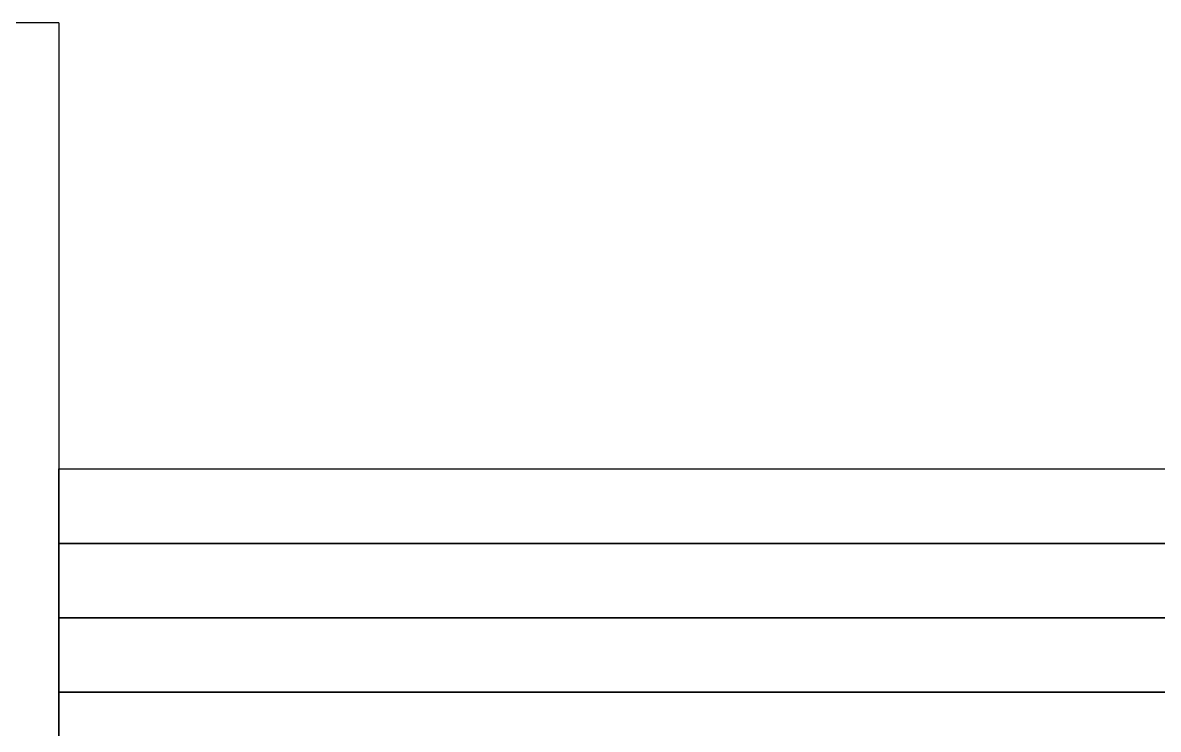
# Model space of a CAD drawing. Extents: x -19 to 297, y 0 to 420.
# Drawn here: x 158.17 to 165.81, y 218.52 to 223.27 of the extents above; entities that cross this region are included whole.
import ezdxf

# ---------------------------------------------------------------- set-up
doc = ezdxf.new("R2010")
doc.units = 0
doc.header["$MEASUREMENT"] = 0
doc.linetypes.add('K5LT_BASIC', pattern=[0])
doc.layers.add('Системный слой', color=7, linetype='Continuous')

# ---------------------------------------------------------------- blocks, each defined once
blk = doc.blocks.new('*U')
at = {"layer": 'Системный слой', "color": 5, "linetype": 'K5LT_BASIC'}
for p, q in [((158.4166, 219.7684), (158.4166, 220.2684)), ((158.4166, 220.2684), (168.4166, 220.2684)), ((158.4166, 219.2684), (158.4166, 219.7684)), ((158.4166, 219.7684), (168.4166, 219.7684)), ((168.4166, 219.7684), (158.4166, 219.7684)), ((158.4166, 218.7684), (158.4166, 219.2684)), ((158.4166, 219.2684), (168.4166, 219.2684)), ((168.4166, 219.2684), (158.4166, 219.2684)), ((158.4166, 218.2684), (158.4166, 218.7684)), ((158.4166, 218.7684), (168.4166, 218.7684)), ((168.4166, 218.7684), (158.4166, 218.7684))]:
    blk.add_line(p, q, dxfattribs=at)

msp = doc.modelspace()

# ---------------------------------------------------------------- linework, layer by layer
at = {"layer": 'Системный слой', "color": 5, "linetype": 'K5LT_BASIC'}
for p, q in [((158.4166, 223.2684), (156.4165, 223.2684)), ((158.4166, 223.2684), (158.4166, 216.2684)), ((158.4166, 213.7684), (158.4166, 220.2684))]:
    msp.add_line(p, q, dxfattribs=at)

# ---------------------------------------------------------------- block references
at = {"layer": 'Системный слой'}
msp.add_blockref('*U', (0, 0), dxfattribs=at)
msp.add_blockref('*U', (0, 0), dxfattribs=at)
msp.add_blockref('*U', (0, 0), dxfattribs=at)
msp.add_blockref('*U', (0, 0), dxfattribs=at)
msp.add_blockref('*U', (0, 0), dxfattribs=at)
msp.add_blockref('*U', (0, 0), dxfattribs=at)
msp.add_blockref('*U', (0, 0), dxfattribs=at)
msp.add_blockref('*U', (0, 0), dxfattribs=at)
msp.add_blockref('*U', (0, 0), dxfattribs=at)
msp.add_blockref('*U', (0, 0), dxfattribs=at)
msp.add_blockref('*U', (0, 0), dxfattribs=at)
msp.add_blockref('*U', (0, 0), dxfattribs=at)
msp.add_blockref('*U', (0, 0), dxfattribs=at)
msp.add_blockref('*U', (0, 0), dxfattribs=at)
msp.add_blockref('*U', (0, 0), dxfattribs=at)
msp.add_blockref('*U', (0, 0), dxfattribs=at)
msp.add_blockref('*U', (0, 0), dxfattribs=at)
msp.add_blockref('*U', (0, 0), dxfattribs=at)
msp.add_blockref('*U', (0, 0), dxfattribs=at)
msp.add_blockref('*U', (0, 0), dxfattribs=at)
msp.add_blockref('*U', (0, 0), dxfattribs=at)
msp.add_blockref('*U', (0, 0), dxfattribs=at)
msp.add_blockref('*U', (0, 0), dxfattribs=at)
msp.add_blockref('*U', (0, 0), dxfattribs=at)
msp.add_blockref('*U', (0, 0), dxfattribs=at)
msp.add_blockref('*U', (0, 0), dxfattribs=at)
msp.add_blockref('*U', (0, 0), dxfattribs=at)
msp.add_blockref('*U', (0, 0), dxfattribs=at)
msp.add_blockref('*U', (0, 0), dxfattribs=at)
msp.add_blockref('*U', (0, 0), dxfattribs=at)
msp.add_blockref('*U', (0, 0), dxfattribs=at)
msp.add_blockref('*U', (0, 0), dxfattribs=at)
msp.add_blockref('*U', (0, 0), dxfattribs=at)
msp.add_blockref('*U', (0, 0), dxfattribs=at)
msp.add_blockref('*U', (0, 0), dxfattribs=at)
msp.add_blockref('*U', (0, 0), dxfattribs=at)
msp.add_blockref('*U', (0, 0), dxfattribs=at)
msp.add_blockref('*U', (0, 0), dxfattribs=at)
msp.add_blockref('*U', (0, 0), dxfattribs=at)
msp.add_blockref('*U', (0, 0), dxfattribs=at)
msp.add_blockref('*U', (0, 0), dxfattribs=at)
msp.add_blockref('*U', (0, 0), dxfattribs=at)
msp.add_blockref('*U', (0, 0), dxfattribs=at)
msp.add_blockref('*U', (0, 0), dxfattribs=at)
msp.add_blockref('*U', (0, 0), dxfattribs=at)
msp.add_blockref('*U', (0, 0), dxfattribs=at)
msp.add_blockref('*U', (0, 0), dxfattribs=at)
msp.add_blockref('*U', (0, 0), dxfattribs=at)
msp.add_blockref('*U', (0, 0), dxfattribs=at)
msp.add_blockref('*U', (0, 0), dxfattribs=at)
msp.add_blockref('*U', (0, 0), dxfattribs=at)
msp.add_blockref('*U', (0, 0), dxfattribs=at)
msp.add_blockref('*U', (0, 0), dxfattribs=at)
msp.add_blockref('*U', (0, 0), dxfattribs=at)
msp.add_blockref('*U', (0, 0), dxfattribs=at)
msp.add_blockref('*U', (0, 0), dxfattribs=at)
msp.add_blockref('*U', (0, 0), dxfattribs=at)
msp.add_blockref('*U', (0, 0), dxfattribs=at)
msp.add_blockref('*U', (0, 0), dxfattribs=at)
msp.add_blockref('*U', (0, 0), dxfattribs=at)
msp.add_blockref('*U', (0, 0), dxfattribs=at)
msp.add_blockref('*U', (0, 0), dxfattribs=at)
msp.add_blockref('*U', (0, 0), dxfattribs=at)
msp.add_blockref('*U', (0, 0), dxfattribs=at)
msp.add_blockref('*U', (0, 0), dxfattribs=at)
msp.add_blockref('*U', (0, 0), dxfattribs=at)
msp.add_blockref('*U', (0, 0), dxfattribs=at)
msp.add_blockref('*U', (0, 0), dxfattribs=at)
msp.add_blockref('*U', (0, 0), dxfattribs=at)
msp.add_blockref('*U', (0, 0), dxfattribs=at)
msp.add_blockref('*U', (0, 0), dxfattribs=at)
msp.add_blockref('*U', (0, 0), dxfattribs=at)
msp.add_blockref('*U', (0, 0), dxfattribs=at)
msp.add_blockref('*U', (0, 0), dxfattribs=at)
msp.add_blockref('*U', (0, 0), dxfattribs=at)
msp.add_blockref('*U', (0, 0), dxfattribs=at)
msp.add_blockref('*U', (0, 0), dxfattribs=at)
msp.add_blockref('*U', (0, 0), dxfattribs=at)
msp.add_blockref('*U', (0, 0), dxfattribs=at)
msp.add_blockref('*U', (0, 0), dxfattribs=at)
msp.add_blockref('*U', (0, 0), dxfattribs=at)
msp.add_blockref('*U', (0, 0), dxfattribs=at)
msp.add_blockref('*U', (0, 0), dxfattribs=at)
msp.add_blockref('*U', (0, 0), dxfattribs=at)
msp.add_blockref('*U', (0, 0), dxfattribs=at)
msp.add_blockref('*U', (0, 0), dxfattribs=at)
msp.add_blockref('*U', (0, 0), dxfattribs=at)
msp.add_blockref('*U', (0, 0), dxfattribs=at)
msp.add_blockref('*U', (0, 0), dxfattribs=at)
msp.add_blockref('*U', (0, 0), dxfattribs=at)
msp.add_blockref('*U', (0, 0), dxfattribs=at)
msp.add_blockref('*U', (0, 0), dxfattribs=at)
msp.add_blockref('*U', (0, 0), dxfattribs=at)
msp.add_blockref('*U', (0, 0), dxfattribs=at)
msp.add_blockref('*U', (0, 0), dxfattribs=at)
msp.add_blockref('*U', (0, 0), dxfattribs=at)
msp.add_blockref('*U', (0, 0), dxfattribs=at)
msp.add_blockref('*U', (0, 0), dxfattribs=at)
msp.add_blockref('*U', (0, 0), dxfattribs=at)
msp.add_blockref('*U', (0, 0), dxfattribs=at)
msp.add_blockref('*U', (0, 0), dxfattribs=at)
msp.add_blockref('*U', (0, 0), dxfattribs=at)
msp.add_blockref('*U', (0, 0), dxfattribs=at)
msp.add_blockref('*U', (0, 0), dxfattribs=at)
msp.add_blockref('*U', (0, 0), dxfattribs=at)
msp.add_blockref('*U', (0, 0), dxfattribs=at)
msp.add_blockref('*U', (0, 0), dxfattribs=at)
msp.add_blockref('*U', (0, 0), dxfattribs=at)
msp.add_blockref('*U', (0, 0), dxfattribs=at)
msp.add_blockref('*U', (0, 0), dxfattribs=at)
msp.add_blockref('*U', (0, 0), dxfattribs=at)
msp.add_blockref('*U', (0, 0), dxfattribs=at)
msp.add_blockref('*U', (0, 0), dxfattribs=at)
msp.add_blockref('*U', (0, 0), dxfattribs=at)
msp.add_blockref('*U', (0, 0), dxfattribs=at)
msp.add_blockref('*U', (0, 0), dxfattribs=at)
msp.add_blockref('*U', (0, 0), dxfattribs=at)
msp.add_blockref('*U', (0, 0), dxfattribs=at)
msp.add_blockref('*U', (0, 0), dxfattribs=at)
msp.add_blockref('*U', (0, 0), dxfattribs=at)
msp.add_blockref('*U', (0, 0), dxfattribs=at)
msp.add_blockref('*U', (0, 0), dxfattribs=at)
msp.add_blockref('*U', (0, 0), dxfattribs=at)
msp.add_blockref('*U', (0, 0), dxfattribs=at)
msp.add_blockref('*U', (0, 0), dxfattribs=at)
msp.add_blockref('*U', (0, 0), dxfattribs=at)
msp.add_blockref('*U', (0, 0), dxfattribs=at)
msp.add_blockref('*U', (0, 0), dxfattribs=at)
msp.add_blockref('*U', (0, 0), dxfattribs=at)
msp.add_blockref('*U', (0, 0), dxfattribs=at)
msp.add_blockref('*U', (0, 0), dxfattribs=at)
msp.add_blockref('*U', (0, 0), dxfattribs=at)
msp.add_blockref('*U', (0, 0), dxfattribs=at)
msp.add_blockref('*U', (0, 0), dxfattribs=at)
msp.add_blockref('*U', (0, 0), dxfattribs=at)
msp.add_blockref('*U', (0, 0), dxfattribs=at)
msp.add_blockref('*U', (0, 0), dxfattribs=at)
msp.add_blockref('*U', (0, 0), dxfattribs=at)
msp.add_blockref('*U', (0, 0), dxfattribs=at)
msp.add_blockref('*U', (0, 0), dxfattribs=at)
msp.add_blockref('*U', (0, 0), dxfattribs=at)
msp.add_blockref('*U', (0, 0), dxfattribs=at)
msp.add_blockref('*U', (0, 0), dxfattribs=at)
msp.add_blockref('*U', (0, 0), dxfattribs=at)
msp.add_blockref('*U', (0, 0), dxfattribs=at)
msp.add_blockref('*U', (0, 0), dxfattribs=at)
msp.add_blockref('*U', (0, 0), dxfattribs=at)
msp.add_blockref('*U', (0, 0), dxfattribs=at)
msp.add_blockref('*U', (0, 0), dxfattribs=at)
msp.add_blockref('*U', (0, 0), dxfattribs=at)
msp.add_blockref('*U', (0, 0), dxfattribs=at)
msp.add_blockref('*U', (0, 0), dxfattribs=at)
msp.add_blockref('*U', (0, 0), dxfattribs=at)
msp.add_blockref('*U', (0, 0), dxfattribs=at)
msp.add_blockref('*U', (0, 0), dxfattribs=at)
msp.add_blockref('*U', (0, 0), dxfattribs=at)
msp.add_blockref('*U', (0, 0), dxfattribs=at)
msp.add_blockref('*U', (0, 0), dxfattribs=at)
msp.add_blockref('*U', (0, 0), dxfattribs=at)
msp.add_blockref('*U', (0, 0), dxfattribs=at)
msp.add_blockref('*U', (0, 0), dxfattribs=at)
msp.add_blockref('*U', (0, 0), dxfattribs=at)
msp.add_blockref('*U', (0, 0), dxfattribs=at)
msp.add_blockref('*U', (0, 0), dxfattribs=at)
msp.add_blockref('*U', (0, 0), dxfattribs=at)
msp.add_blockref('*U', (0, 0), dxfattribs=at)
msp.add_blockref('*U', (0, 0), dxfattribs=at)
msp.add_blockref('*U', (0, 0), dxfattribs=at)
msp.add_blockref('*U', (0, 0), dxfattribs=at)
msp.add_blockref('*U', (0, 0), dxfattribs=at)
msp.add_blockref('*U', (0, 0), dxfattribs=at)
msp.add_blockref('*U', (0, 0), dxfattribs=at)
msp.add_blockref('*U', (0, 0), dxfattribs=at)
msp.add_blockref('*U', (0, 0), dxfattribs=at)
msp.add_blockref('*U', (0, 0), dxfattribs=at)
msp.add_blockref('*U', (0, 0), dxfattribs=at)
msp.add_blockref('*U', (0, 0), dxfattribs=at)
msp.add_blockref('*U', (0, 0), dxfattribs=at)
msp.add_blockref('*U', (0, 0), dxfattribs=at)
msp.add_blockref('*U', (0, 0), dxfattribs=at)
msp.add_blockref('*U', (0, 0), dxfattribs=at)
msp.add_blockref('*U', (0, 0), dxfattribs=at)
msp.add_blockref('*U', (0, 0), dxfattribs=at)
msp.add_blockref('*U', (0, 0), dxfattribs=at)
msp.add_blockref('*U', (0, 0), dxfattribs=at)
msp.add_blockref('*U', (0, 0), dxfattribs=at)
msp.add_blockref('*U', (0, 0), dxfattribs=at)
msp.add_blockref('*U', (0, 0), dxfattribs=at)
msp.add_blockref('*U', (0, 0), dxfattribs=at)
msp.add_blockref('*U', (0, 0), dxfattribs=at)
msp.add_blockref('*U', (0, 0), dxfattribs=at)
msp.add_blockref('*U', (0, 0), dxfattribs=at)
msp.add_blockref('*U', (0, 0), dxfattribs=at)
msp.add_blockref('*U', (0, 0), dxfattribs=at)
msp.add_blockref('*U', (0, 0), dxfattribs=at)
msp.add_blockref('*U', (0, 0), dxfattribs=at)
msp.add_blockref('*U', (0, 0), dxfattribs=at)
msp.add_blockref('*U', (0, 0), dxfattribs=at)
msp.add_blockref('*U', (0, 0), dxfattribs=at)
msp.add_blockref('*U', (0, 0), dxfattribs=at)
msp.add_blockref('*U', (0, 0), dxfattribs=at)
msp.add_blockref('*U', (0, 0), dxfattribs=at)
msp.add_blockref('*U', (0, 0), dxfattribs=at)
msp.add_blockref('*U', (0, 0), dxfattribs=at)
msp.add_blockref('*U', (0, 0), dxfattribs=at)
msp.add_blockref('*U', (0, 0), dxfattribs=at)
msp.add_blockref('*U', (0, 0), dxfattribs=at)
msp.add_blockref('*U', (0, 0), dxfattribs=at)
msp.add_blockref('*U', (0, 0), dxfattribs=at)
msp.add_blockref('*U', (0, 0), dxfattribs=at)
msp.add_blockref('*U', (0, 0), dxfattribs=at)
msp.add_blockref('*U', (0, 0), dxfattribs=at)
msp.add_blockref('*U', (0, 0), dxfattribs=at)
msp.add_blockref('*U', (0, 0), dxfattribs=at)
msp.add_blockref('*U', (0, 0), dxfattribs=at)
msp.add_blockref('*U', (0, 0), dxfattribs=at)
msp.add_blockref('*U', (0, 0), dxfattribs=at)
msp.add_blockref('*U', (0, 0), dxfattribs=at)
msp.add_blockref('*U', (0, 0), dxfattribs=at)
msp.add_blockref('*U', (0, 0), dxfattribs=at)
msp.add_blockref('*U', (0, 0), dxfattribs=at)
msp.add_blockref('*U', (0, 0), dxfattribs=at)
msp.add_blockref('*U', (0, 0), dxfattribs=at)
msp.add_blockref('*U', (0, 0), dxfattribs=at)
msp.add_blockref('*U', (0, 0), dxfattribs=at)
msp.add_blockref('*U', (0, 0), dxfattribs=at)
msp.add_blockref('*U', (0, 0), dxfattribs=at)
msp.add_blockref('*U', (0, 0), dxfattribs=at)
msp.add_blockref('*U', (0, 0), dxfattribs=at)
msp.add_blockref('*U', (0, 0), dxfattribs=at)
msp.add_blockref('*U', (0, 0), dxfattribs=at)
msp.add_blockref('*U', (0, 0), dxfattribs=at)
msp.add_blockref('*U', (0, 0), dxfattribs=at)
msp.add_blockref('*U', (0, 0), dxfattribs=at)
msp.add_blockref('*U', (0, 0), dxfattribs=at)
msp.add_blockref('*U', (0, 0), dxfattribs=at)
msp.add_blockref('*U', (0, 0), dxfattribs=at)
msp.add_blockref('*U', (0, 0), dxfattribs=at)
msp.add_blockref('*U', (0, 0), dxfattribs=at)
msp.add_blockref('*U', (0, 0), dxfattribs=at)
msp.add_blockref('*U', (0, 0), dxfattribs=at)
msp.add_blockref('*U', (0, 0), dxfattribs=at)
msp.add_blockref('*U', (0, 0), dxfattribs=at)
msp.add_blockref('*U', (0, 0), dxfattribs=at)
msp.add_blockref('*U', (0, 0), dxfattribs=at)
msp.add_blockref('*U', (0, 0), dxfattribs=at)
msp.add_blockref('*U', (0, 0), dxfattribs=at)
msp.add_blockref('*U', (0, 0), dxfattribs=at)
msp.add_blockref('*U', (0, 0), dxfattribs=at)
msp.add_blockref('*U', (0, 0), dxfattribs=at)
msp.add_blockref('*U', (0, 0), dxfattribs=at)
msp.add_blockref('*U', (0, 0), dxfattribs=at)
msp.add_blockref('*U', (0, 0), dxfattribs=at)
msp.add_blockref('*U', (0, 0), dxfattribs=at)
msp.add_blockref('*U', (0, 0), dxfattribs=at)
msp.add_blockref('*U', (0, 0), dxfattribs=at)
msp.add_blockref('*U', (0, 0), dxfattribs=at)
msp.add_blockref('*U', (0, 0), dxfattribs=at)
msp.add_blockref('*U', (0, 0), dxfattribs=at)
msp.add_blockref('*U', (0, 0), dxfattribs=at)
msp.add_blockref('*U', (0, 0), dxfattribs=at)
msp.add_blockref('*U', (0, 0), dxfattribs=at)
msp.add_blockref('*U', (0, 0), dxfattribs=at)
msp.add_blockref('*U', (0, 0), dxfattribs=at)
msp.add_blockref('*U', (0, 0), dxfattribs=at)
msp.add_blockref('*U', (0, 0), dxfattribs=at)
msp.add_blockref('*U', (0, 0), dxfattribs=at)
msp.add_blockref('*U', (0, 0), dxfattribs=at)
msp.add_blockref('*U', (0, 0), dxfattribs=at)
msp.add_blockref('*U', (0, 0), dxfattribs=at)
msp.add_blockref('*U', (0, 0), dxfattribs=at)
msp.add_blockref('*U', (0, 0), dxfattribs=at)
msp.add_blockref('*U', (0, 0), dxfattribs=at)
msp.add_blockref('*U', (0, 0), dxfattribs=at)
msp.add_blockref('*U', (0, 0), dxfattribs=at)
msp.add_blockref('*U', (0, 0), dxfattribs=at)
msp.add_blockref('*U', (0, 0), dxfattribs=at)
msp.add_blockref('*U', (0, 0), dxfattribs=at)
msp.add_blockref('*U', (0, 0), dxfattribs=at)
msp.add_blockref('*U', (0, 0), dxfattribs=at)
msp.add_blockref('*U', (0, 0), dxfattribs=at)
msp.add_blockref('*U', (0, 0), dxfattribs=at)
msp.add_blockref('*U', (0, 0), dxfattribs=at)
msp.add_blockref('*U', (0, 0), dxfattribs=at)
msp.add_blockref('*U', (0, 0), dxfattribs=at)
msp.add_blockref('*U', (0, 0), dxfattribs=at)
msp.add_blockref('*U', (0, 0), dxfattribs=at)
msp.add_blockref('*U', (0, 0), dxfattribs=at)
msp.add_blockref('*U', (0, 0), dxfattribs=at)
msp.add_blockref('*U', (0, 0), dxfattribs=at)
msp.add_blockref('*U', (0, 0), dxfattribs=at)
msp.add_blockref('*U', (0, 0), dxfattribs=at)
msp.add_blockref('*U', (0, 0), dxfattribs=at)
msp.add_blockref('*U', (0, 0), dxfattribs=at)
msp.add_blockref('*U', (0, 0), dxfattribs=at)
msp.add_blockref('*U', (0, 0), dxfattribs=at)
msp.add_blockref('*U', (0, 0), dxfattribs=at)
msp.add_blockref('*U', (0, 0), dxfattribs=at)
msp.add_blockref('*U', (0, 0), dxfattribs=at)
msp.add_blockref('*U', (0, 0), dxfattribs=at)
msp.add_blockref('*U', (0, 0), dxfattribs=at)
msp.add_blockref('*U', (0, 0), dxfattribs=at)
msp.add_blockref('*U', (0, 0), dxfattribs=at)
msp.add_blockref('*U', (0, 0), dxfattribs=at)
msp.add_blockref('*U', (0, 0), dxfattribs=at)
msp.add_blockref('*U', (0, 0), dxfattribs=at)
msp.add_blockref('*U', (0, 0), dxfattribs=at)
msp.add_blockref('*U', (0, 0), dxfattribs=at)
msp.add_blockref('*U', (0, 0), dxfattribs=at)
msp.add_blockref('*U', (0, 0), dxfattribs=at)
msp.add_blockref('*U', (0, 0), dxfattribs=at)
msp.add_blockref('*U', (0, 0), dxfattribs=at)
msp.add_blockref('*U', (0, 0), dxfattribs=at)
msp.add_blockref('*U', (0, 0), dxfattribs=at)
msp.add_blockref('*U', (0, 0), dxfattribs=at)
msp.add_blockref('*U', (0, 0), dxfattribs=at)
msp.add_blockref('*U', (0, 0), dxfattribs=at)
msp.add_blockref('*U', (0, 0), dxfattribs=at)
msp.add_blockref('*U', (0, 0), dxfattribs=at)
msp.add_blockref('*U', (0, 0), dxfattribs=at)
msp.add_blockref('*U', (0, 0), dxfattribs=at)
msp.add_blockref('*U', (0, 0), dxfattribs=at)
msp.add_blockref('*U', (0, 0), dxfattribs=at)
msp.add_blockref('*U', (0, 0), dxfattribs=at)
msp.add_blockref('*U', (0, 0), dxfattribs=at)
msp.add_blockref('*U', (0, 0), dxfattribs=at)
msp.add_blockref('*U', (0, 0), dxfattribs=at)
msp.add_blockref('*U', (0, 0), dxfattribs=at)
msp.add_blockref('*U', (0, 0), dxfattribs=at)
msp.add_blockref('*U', (0, 0), dxfattribs=at)
msp.add_blockref('*U', (0, 0), dxfattribs=at)
msp.add_blockref('*U', (0, 0), dxfattribs=at)
msp.add_blockref('*U', (0, 0), dxfattribs=at)
msp.add_blockref('*U', (0, 0), dxfattribs=at)
msp.add_blockref('*U', (0, 0), dxfattribs=at)
msp.add_blockref('*U', (0, 0), dxfattribs=at)
msp.add_blockref('*U', (0, 0), dxfattribs=at)
msp.add_blockref('*U', (0, 0), dxfattribs=at)
msp.add_blockref('*U', (0, 0), dxfattribs=at)
msp.add_blockref('*U', (0, 0), dxfattribs=at)
msp.add_blockref('*U', (0, 0), dxfattribs=at)
msp.add_blockref('*U', (0, 0), dxfattribs=at)
msp.add_blockref('*U', (0, 0), dxfattribs=at)
msp.add_blockref('*U', (0, 0), dxfattribs=at)
msp.add_blockref('*U', (0, 0), dxfattribs=at)
msp.add_blockref('*U', (0, 0), dxfattribs=at)
msp.add_blockref('*U', (0, 0), dxfattribs=at)
msp.add_blockref('*U', (0, 0), dxfattribs=at)
msp.add_blockref('*U', (0, 0), dxfattribs=at)
msp.add_blockref('*U', (0, 0), dxfattribs=at)
msp.add_blockref('*U', (0, 0), dxfattribs=at)
msp.add_blockref('*U', (0, 0), dxfattribs=at)
msp.add_blockref('*U', (0, 0), dxfattribs=at)
msp.add_blockref('*U', (0, 0), dxfattribs=at)
msp.add_blockref('*U', (0, 0), dxfattribs=at)
msp.add_blockref('*U', (0, 0), dxfattribs=at)
msp.add_blockref('*U', (0, 0), dxfattribs=at)
msp.add_blockref('*U', (0, 0), dxfattribs=at)
msp.add_blockref('*U', (0, 0), dxfattribs=at)
msp.add_blockref('*U', (0, 0), dxfattribs=at)
msp.add_blockref('*U', (0, 0), dxfattribs=at)
msp.add_blockref('*U', (0, 0), dxfattribs=at)
msp.add_blockref('*U', (0, 0), dxfattribs=at)
msp.add_blockref('*U', (0, 0), dxfattribs=at)
msp.add_blockref('*U', (0, 0), dxfattribs=at)
msp.add_blockref('*U', (0, 0), dxfattribs=at)
msp.add_blockref('*U', (0, 0), dxfattribs=at)
msp.add_blockref('*U', (0, 0), dxfattribs=at)
msp.add_blockref('*U', (0, 0), dxfattribs=at)
msp.add_blockref('*U', (0, 0), dxfattribs=at)
msp.add_blockref('*U', (0, 0), dxfattribs=at)
msp.add_blockref('*U', (0, 0), dxfattribs=at)
msp.add_blockref('*U', (0, 0), dxfattribs=at)
msp.add_blockref('*U', (0, 0), dxfattribs=at)
msp.add_blockref('*U', (0, 0), dxfattribs=at)
msp.add_blockref('*U', (0, 0), dxfattribs=at)
msp.add_blockref('*U', (0, 0), dxfattribs=at)
msp.add_blockref('*U', (0, 0), dxfattribs=at)
msp.add_blockref('*U', (0, 0), dxfattribs=at)
msp.add_blockref('*U', (0, 0), dxfattribs=at)
msp.add_blockref('*U', (0, 0), dxfattribs=at)
msp.add_blockref('*U', (0, 0), dxfattribs=at)
msp.add_blockref('*U', (0, 0), dxfattribs=at)
msp.add_blockref('*U', (0, 0), dxfattribs=at)
msp.add_blockref('*U', (0, 0), dxfattribs=at)
msp.add_blockref('*U', (0, 0), dxfattribs=at)
msp.add_blockref('*U', (0, 0), dxfattribs=at)
msp.add_blockref('*U', (0, 0), dxfattribs=at)
msp.add_blockref('*U', (0, 0), dxfattribs=at)
msp.add_blockref('*U', (0, 0), dxfattribs=at)
msp.add_blockref('*U', (0, 0), dxfattribs=at)
msp.add_blockref('*U', (0, 0), dxfattribs=at)
msp.add_blockref('*U', (0, 0), dxfattribs=at)
msp.add_blockref('*U', (0, 0), dxfattribs=at)
msp.add_blockref('*U', (0, 0), dxfattribs=at)
msp.add_blockref('*U', (0, 0), dxfattribs=at)
msp.add_blockref('*U', (0, 0), dxfattribs=at)
msp.add_blockref('*U', (0, 0), dxfattribs=at)
msp.add_blockref('*U', (0, 0), dxfattribs=at)
msp.add_blockref('*U', (0, 0), dxfattribs=at)
msp.add_blockref('*U', (0, 0), dxfattribs=at)
msp.add_blockref('*U', (0, 0), dxfattribs=at)
msp.add_blockref('*U', (0, 0), dxfattribs=at)
msp.add_blockref('*U', (0, 0), dxfattribs=at)
msp.add_blockref('*U', (0, 0), dxfattribs=at)
msp.add_blockref('*U', (0, 0), dxfattribs=at)
msp.add_blockref('*U', (0, 0), dxfattribs=at)
msp.add_blockref('*U', (0, 0), dxfattribs=at)
msp.add_blockref('*U', (0, 0), dxfattribs=at)
msp.add_blockref('*U', (0, 0), dxfattribs=at)
msp.add_blockref('*U', (0, 0), dxfattribs=at)
msp.add_blockref('*U', (0, 0), dxfattribs=at)
msp.add_blockref('*U', (0, 0), dxfattribs=at)
msp.add_blockref('*U', (0, 0), dxfattribs=at)
msp.add_blockref('*U', (0, 0), dxfattribs=at)
msp.add_blockref('*U', (0, 0), dxfattribs=at)
msp.add_blockref('*U', (0, 0), dxfattribs=at)
msp.add_blockref('*U', (0, 0), dxfattribs=at)
msp.add_blockref('*U', (0, 0), dxfattribs=at)
msp.add_blockref('*U', (0, 0), dxfattribs=at)
msp.add_blockref('*U', (0, 0), dxfattribs=at)
msp.add_blockref('*U', (0, 0), dxfattribs=at)
msp.add_blockref('*U', (0, 0), dxfattribs=at)
msp.add_blockref('*U', (0, 0), dxfattribs=at)
msp.add_blockref('*U', (0, 0), dxfattribs=at)
msp.add_blockref('*U', (0, 0), dxfattribs=at)
msp.add_blockref('*U', (0, 0), dxfattribs=at)
msp.add_blockref('*U', (0, 0), dxfattribs=at)
msp.add_blockref('*U', (0, 0), dxfattribs=at)
msp.add_blockref('*U', (0, 0), dxfattribs=at)
msp.add_blockref('*U', (0, 0), dxfattribs=at)
msp.add_blockref('*U', (0, 0), dxfattribs=at)
msp.add_blockref('*U', (0, 0), dxfattribs=at)
msp.add_blockref('*U', (0, 0), dxfattribs=at)
msp.add_blockref('*U', (0, 0), dxfattribs=at)
msp.add_blockref('*U', (0, 0), dxfattribs=at)
msp.add_blockref('*U', (0, 0), dxfattribs=at)
msp.add_blockref('*U', (0, 0), dxfattribs=at)
msp.add_blockref('*U', (0, 0), dxfattribs=at)
msp.add_blockref('*U', (0, 0), dxfattribs=at)
msp.add_blockref('*U', (0, 0), dxfattribs=at)
msp.add_blockref('*U', (0, 0), dxfattribs=at)
msp.add_blockref('*U', (0, 0), dxfattribs=at)
msp.add_blockref('*U', (0, 0), dxfattribs=at)
msp.add_blockref('*U', (0, 0), dxfattribs=at)
msp.add_blockref('*U', (0, 0), dxfattribs=at)
msp.add_blockref('*U', (0, 0), dxfattribs=at)
msp.add_blockref('*U', (0, 0), dxfattribs=at)
msp.add_blockref('*U', (0, 0), dxfattribs=at)
msp.add_blockref('*U', (0, 0), dxfattribs=at)

doc.saveas('drawing.dxf')
